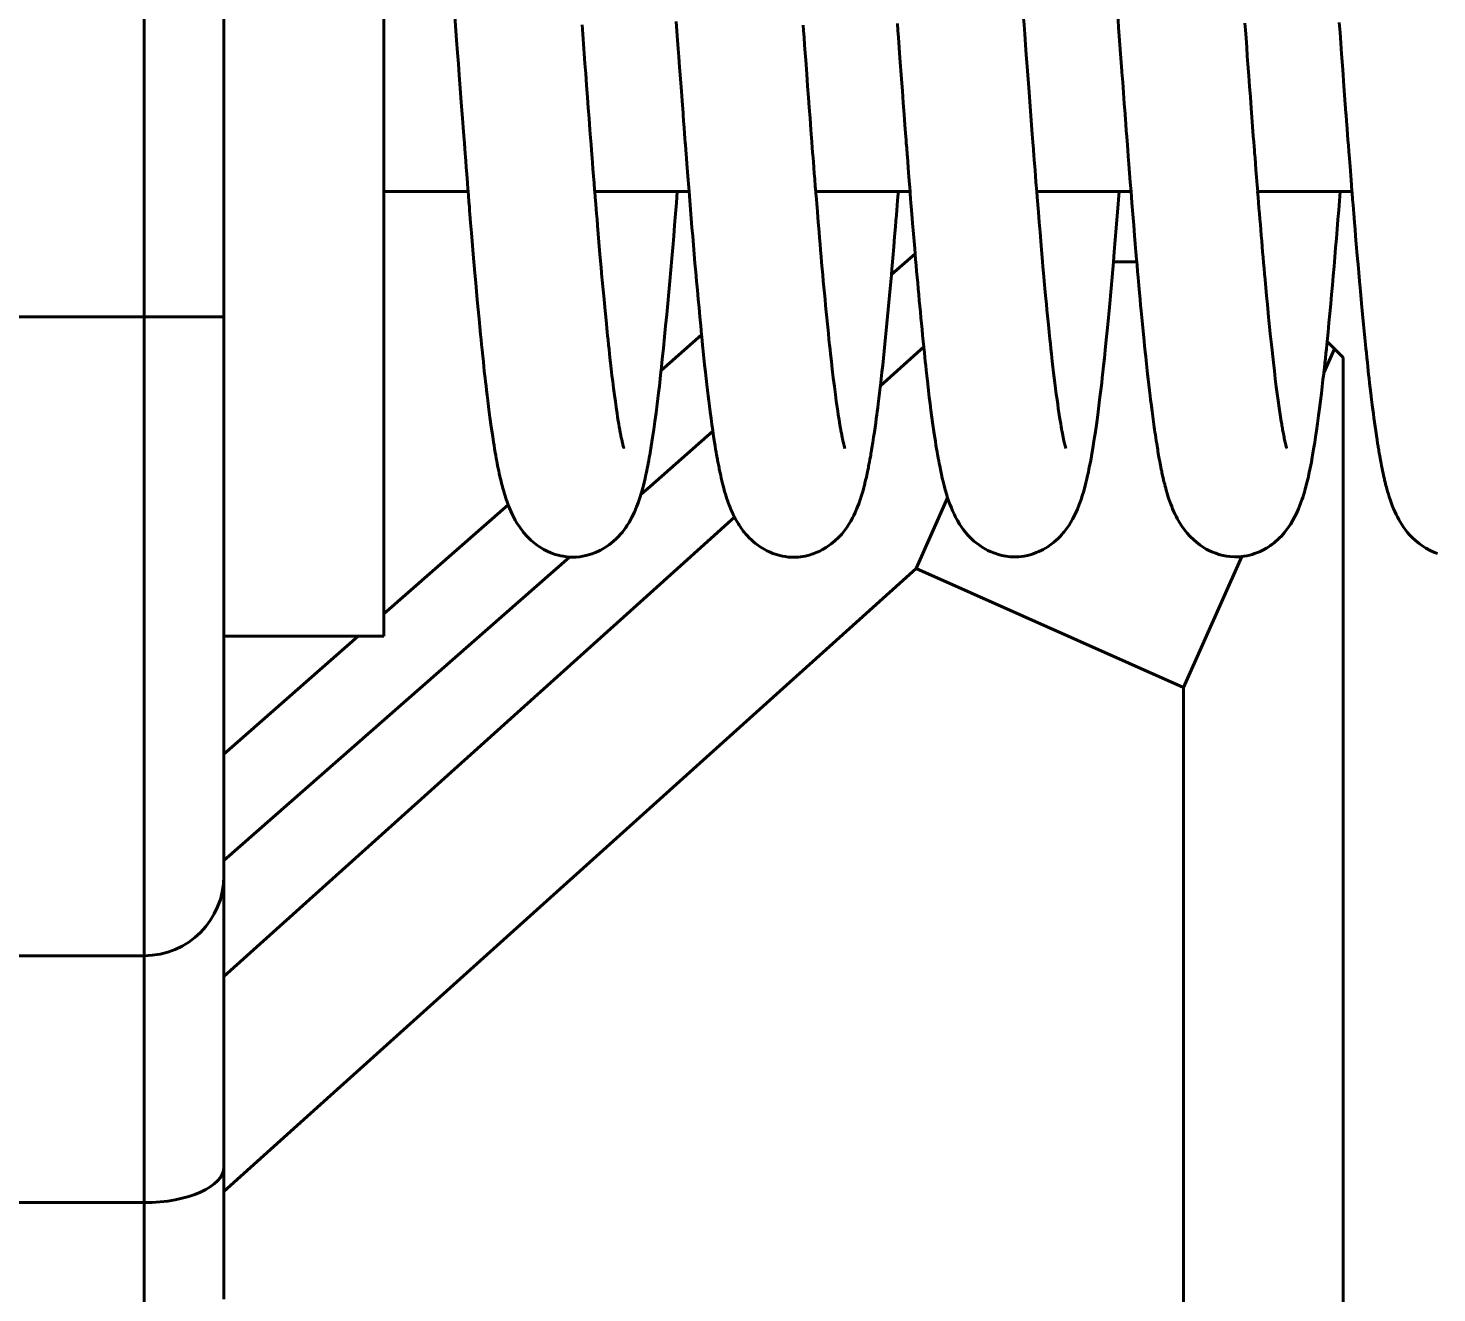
# Model space of a CAD drawing. Header units: millimetres. Extents: x 15 to 415, y 5 to 292.
# Drawn here: x 124.715 to 129.122, y 82.608 to 86.567 of the extents above; entities that cross this region are included whole.
import ezdxf

# ---------------------------------------------------------------- set-up
doc = ezdxf.new("R2010")
doc.units = ezdxf.units.MM
doc.layers.add('Annotations', color=7, linetype='Continuous')
doc.layers.add('Geometries', color=7, linetype='Continuous')
doc.styles.add('Shapr4', font='txt', dxfattribs={"height": 3.3495})
doc.dimstyles.new('ISO-25', dxfattribs={"dimtxt": 2.5, "dimasz": 2.5, "dimexe": 1.25, "dimexo": 0.625, "dimtad": 1, "dimtxsty": 'Standard', "dimcen": 2.5, "dimadec": 0, "dimazin": 0, "dimtfac": 1, "dimtmove": 0, "dimatfit": 3, "dimfxl": 1, "dimarcsym": 0})

# ---------------------------------------------------------------- blocks, each defined once
blk = doc.blocks.new('*D4')
at = {"layer": 'Annotations', "color": 0, "linetype": 'Continuous', "lineweight": 15}
for p, q in [((126.8836, 146.2799), (154.0833, 146.2799)), ((152.8333, 143.7799), (152.8333, 69.5821)), ((113.9652, 67.0821), (154.0833, 67.0821))]:
    blk.add_line(p, q, dxfattribs=at)
at = {"layer": 'Annotations', "color": 0}
for points in [[(153.2499, 143.7799), (152.4166, 143.7799), (152.8333, 146.2799)], [(152.4166, 69.5821), (153.2499, 69.5821), (152.8333, 67.0821)]]:
    blk.add_solid(points, dxfattribs=at)
at = {"layer": 'Defpoints', "color": 0}
for p in [(126.2586, 146.2799), (113.3402, 67.0821), (152.8333, 67.0821)]:
    blk.add_point(p, dxfattribs=at)
at = {"layer": 'Annotations', "color": 0, "lineweight": 15, "insert": (150.1395, 103.8507), "char_height": 3.3495, "attachment_point": 5, "rotation": 90, "style": 'Shapr4'}
blk.add_mtext('\\A1;158,4', dxfattribs=at)

msp = doc.modelspace()

# ---------------------------------------------------------------- linework, layer by layer
at = {"layer": 'Geometries', "linetype": 'Continuous', "lineweight": 40}
for p, q in [((125.0772, 87.663), (125.0772, 85.663)), ((125.3272, 85.663), (125.3272, 87.663)), ((125.8272, 87.2705), (125.8272, 86.0555)), ((125.8272, 86.0555), (126.0913, 86.0555)), ((125.8272, 86.0555), (125.8272, 84.7333)), ((126.4875, 86.0555), (126.7458, 86.0555)), ((126.7458, 86.0555), (126.7827, 86.0555)), ((127.1789, 86.0555), (127.4372, 86.0555)), ((127.4372, 86.0555), (127.4741, 86.0555)), ((127.8704, 86.0555), (128.1286, 86.0555)), ((128.1286, 86.0555), (128.1655, 86.0555)), ((128.5617, 86.0555), (128.82, 86.0555)), ((128.82, 86.0555), (128.857, 86.0555)), ((127.4156, 85.7951), (127.49, 85.8605)), ((128.1105, 85.8353), (128.1836, 85.8353)), ((125.0772, 85.663), (123.5769, 85.6626)), ((125.0772, 85.663), (125.0772, 83.663)), ((125.0772, 85.663), (125.3272, 85.663)), ((125.3272, 84.663), (125.3272, 85.663)), ((126.8217, 85.6064), (126.6952, 85.4953)), ((127.3812, 85.4469), (127.5169, 85.5691)), ((128.8021, 85.563), (128.7688, 85.4881)), ((128.7791, 85.586), (128.8021, 85.563)), ((128.8021, 85.563), (128.8298, 85.5353)), ((128.8298, 85.5353), (128.8298, 78.7767)), ((126.8571, 85.3048), (126.6604, 85.1321)), ((126.6317, 85.1069), (126.6604, 85.1321)), ((126.2164, 85.075), (125.8272, 84.7333)), ((127.493, 84.8748), (127.5917, 85.0965)), ((126.9248, 85.036), (126.6604, 84.7979)), ((125.3272, 83.9616), (126.4087, 84.9111)), ((128.5127, 84.9129), (128.3298, 84.5022)), ((127.493, 84.8748), (125.3272, 82.9247)), ((128.3298, 84.5022), (127.493, 84.8748)), ((125.9652, 84.172), (126.6604, 84.7979)), ((125.8272, 84.7333), (125.8272, 84.663)), ((125.3272, 84.663), (125.7471, 84.663)), ((125.7471, 84.663), (125.3272, 84.2943)), ((125.3272, 84.2943), (125.3272, 84.663)), ((125.7471, 84.663), (125.8272, 84.663)), ((128.3298, 78.9838), (128.3298, 84.5022)), ((125.3272, 83.9616), (125.3272, 84.2943)), ((125.3272, 83.5975), (125.9652, 84.172)), ((125.3272, 83.913), (125.3272, 83.9616)), ((125.3272, 83.5975), (125.3272, 83.913)), ((123.3272, 83.663), (125.0772, 83.663)), ((125.0772, 83.663), (125.0772, 82.89)), ((125.3272, 83.002), (125.3272, 83.5975)), ((125.3272, 82.9247), (125.3272, 83.002)), ((125.3272, 82.588), (125.3272, 82.9247)), ((122.6749, 82.89), (125.0017, 82.89)), ((125.0772, 82.89), (125.0017, 82.89)), ((125.0772, 82.89), (125.0772, 82.338))]:
    msp.add_line(p, q, dxfattribs=at)
at = {"layer": 'Geometries', "linetype": 'Continuous', "lineweight": 40, "flags": 128}
for points in [[(127.8366, 86.4978), (127.8341, 86.5327), (127.833, 86.5479), (127.8319, 86.5628), (127.8308, 86.5771), (127.8299, 86.5889), (127.8293, 86.5973), (127.8289, 86.6032), (127.8282, 86.6131), (127.8271, 86.6271), (127.826, 86.6431), (127.8248, 86.6595), (127.8218, 86.7003), (127.8186, 86.7437), (127.8151, 86.7905), (127.8123, 86.8287), (127.8093, 86.8695), (127.8061, 86.9129), (127.8026, 86.9587), (127.8013, 86.9761)], [(128.1142, 86.741), (128.1151, 86.7285), (128.1173, 86.6991), (128.1191, 86.6749), (128.1202, 86.6596), (128.1209, 86.6496), (128.1212, 86.6455), (128.1218, 86.6381), (128.1226, 86.6269), (128.1237, 86.6116), (128.1251, 86.5923), (128.1268, 86.569), (128.1288, 86.542), (128.1309, 86.5141), (128.1329, 86.4864), (128.1349, 86.459), (128.1369, 86.4317), (128.1372, 86.4286)], [(126.0476, 86.6357), (126.0487, 86.6206), (126.0522, 86.5739), (126.0554, 86.5294), (126.0584, 86.4898), (126.0609, 86.455), (126.0636, 86.4191), (126.0666, 86.3788), (126.0699, 86.334), (126.0736, 86.285), (126.0758, 86.2553), (126.0778, 86.2293), (126.0795, 86.2071), (126.0809, 86.1889), (126.082, 86.1745), (126.0828, 86.1637), (126.0839, 86.1499), (126.0853, 86.1321), (126.087, 86.1098), (126.0892, 86.0823), (126.0907, 86.0632), (126.0913, 86.0556)], [(126.4875, 86.0554), (126.4872, 86.0592), (126.4855, 86.081), (126.4837, 86.1034), (126.4819, 86.1263), (126.4804, 86.1455), (126.4793, 86.16), (126.4784, 86.1708), (126.4773, 86.1848), (126.476, 86.2025), (126.4743, 86.2238), (126.4724, 86.2489), (126.4697, 86.2843), (126.4672, 86.3178), (126.4648, 86.3495), (126.4619, 86.3888), (126.4592, 86.4245), (126.4568, 86.4565), (126.4546, 86.487), (126.4535, 86.5022), (126.4523, 86.5174), (126.4512, 86.5325), (126.4501, 86.5476), (126.449, 86.5626), (126.4479, 86.5776)], [(126.7426, 86.5872), (126.7448, 86.5571), (126.7469, 86.5288), (126.7489, 86.5022), (126.7507, 86.4772), (126.7531, 86.4445), (126.7558, 86.4083), (126.7588, 86.3685), (126.762, 86.3253), (126.7638, 86.3013), (126.7642, 86.2955)], [(127.179, 86.0552), (127.1777, 86.0708), (127.1758, 86.0945), (127.1745, 86.1119), (127.173, 86.1304), (127.1716, 86.1482), (127.1706, 86.1613), (127.1699, 86.1696), (127.1692, 86.1786), (127.1682, 86.1922), (127.1668, 86.2105), (127.1639, 86.2487), (127.1611, 86.2848), (127.1585, 86.3187), (127.1562, 86.3501), (127.1536, 86.3849), (127.1507, 86.4236), (127.1475, 86.4665), (127.1458, 86.4894), (127.1441, 86.5134), (127.1423, 86.5377), (127.1407, 86.559), (127.1394, 86.5765)], [(127.4345, 86.5817), (127.4361, 86.5597), (127.4377, 86.5373), (127.4424, 86.4737), (127.4473, 86.4072), (127.4501, 86.3703), (127.4529, 86.3326), (127.4556, 86.296), (127.4557, 86.2955)], [(128.5618, 86.0552), (128.5602, 86.0754), (128.5582, 86.1005), (128.5564, 86.1231), (128.5548, 86.1431), (128.5535, 86.1603), (128.5528, 86.1693), (128.5523, 86.1758), (128.5516, 86.1848), (128.5507, 86.1966), (128.5496, 86.2113), (128.5482, 86.2288), (128.5459, 86.2593), (128.5437, 86.2885), (128.5416, 86.3164), (128.539, 86.3513), (128.5365, 86.3838), (128.5341, 86.4171), (128.5314, 86.4536), (128.5294, 86.4795), (128.5274, 86.5069), (128.5253, 86.5355), (128.5234, 86.5616), (128.5219, 86.5825)], [(128.8172, 86.5841), (128.8195, 86.5527), (128.8219, 86.52), (128.8244, 86.4862), (128.8279, 86.4378), (128.8318, 86.3853), (128.836, 86.3288), (128.8381, 86.301), (128.8385, 86.2955)], [(127.8602, 86.1852), (127.86, 86.1876), (127.8583, 86.2095), (127.8563, 86.235), (127.8542, 86.2633), (127.8497, 86.3227), (127.8454, 86.3795), (127.8414, 86.4336), (127.8376, 86.4847), (127.8366, 86.4978)], [(128.1372, 86.4286), (128.1395, 86.3978), (128.142, 86.3642), (128.1444, 86.331), (128.1469, 86.2982), (128.1471, 86.2951)], [(126.7642, 86.2955), (126.7656, 86.2768), (126.7673, 86.255), (126.7687, 86.2365), (126.7698, 86.2212), (126.7708, 86.2091), (126.7713, 86.202), (126.7717, 86.1968), (126.772, 86.1926), (126.7726, 86.1851), (126.7735, 86.1737), (126.7746, 86.1586), (126.7758, 86.1431), (126.7789, 86.1037), (126.7817, 86.0679), (126.7827, 86.0555)], [(127.4557, 86.2955), (127.458, 86.2643), (127.46, 86.2378), (127.4617, 86.2163), (127.4624, 86.2069), (127.463, 86.199), (127.4635, 86.1924), (127.464, 86.1861), (127.4647, 86.1768), (127.4651, 86.1717)], [(128.1471, 86.2951), (128.1492, 86.2674), (128.1508, 86.2458), (128.1522, 86.2279), (128.1533, 86.2138), (128.1543, 86.2007), (128.1555, 86.1849), (128.1569, 86.1664), (128.1588, 86.1414), (128.161, 86.1131), (128.1633, 86.0842), (128.1655, 86.0558), (128.1655, 86.0555)], [(128.8385, 86.2955), (128.84, 86.2752), (128.8417, 86.2527), (128.8432, 86.2333), (128.8444, 86.2171), (128.8458, 86.1992), (128.8473, 86.1802), (128.8489, 86.1584), (128.8508, 86.1336), (128.853, 86.1057), (128.8554, 86.0748), (128.8569, 86.0555)], [(127.4651, 86.1717), (127.4656, 86.1643), (127.4668, 86.1485), (127.4682, 86.1309), (127.4695, 86.1141), (127.4714, 86.0903), (127.4731, 86.0684), (127.4741, 86.0551)], [(127.8704, 86.0553), (127.868, 86.0851), (127.8665, 86.1042), (127.8652, 86.1209), (127.8641, 86.1339), (127.8634, 86.1434), (127.8625, 86.1546), (127.8614, 86.1693), (127.8602, 86.1852)], [(126.0913, 86.0556), (126.0923, 86.0424), (126.0938, 86.0234), (126.0951, 86.0077), (126.0961, 85.9951), (126.097, 85.9848), (126.0992, 85.9576), (126.1018, 85.9256), (126.1039, 85.8998), (126.1062, 85.8725), (126.1084, 85.8472), (126.1104, 85.8233), (126.1125, 85.7994), (126.1151, 85.7696), (126.1175, 85.7426), (126.1199, 85.7162), (126.1227, 85.6865), (126.1254, 85.657), (126.1279, 85.6315), (126.1303, 85.6073), (126.1319, 85.5909), (126.1334, 85.5761), (126.135, 85.5599), (126.1371, 85.5401), (126.1389, 85.5225), (126.1406, 85.507), (126.1419, 85.4945), (126.143, 85.4846), (126.1444, 85.4724), (126.1458, 85.4594), (126.1473, 85.4468), (126.1489, 85.4333), (126.1507, 85.4177), (126.1527, 85.4012), (126.1563, 85.373), (126.1595, 85.3481), (126.1604, 85.3417)], [(126.5091, 85.7988), (126.5087, 85.8042), (126.5065, 85.8282), (126.5048, 85.8476), (126.5028, 85.871), (126.5006, 85.8971), (126.4984, 85.9232), (126.4962, 85.949), (126.4946, 85.9686), (126.4932, 85.9851), (126.492, 85.9996), (126.4906, 86.0168), (126.489, 86.0369), (126.4875, 86.0554)], [(127.1893, 85.9293), (127.1876, 85.949), (127.1857, 85.9725), (127.184, 85.9925), (127.183, 86.0055), (127.182, 86.0171), (127.1809, 86.0316), (127.1794, 86.0497), (127.179, 86.0552)], [(127.4156, 85.7948), (127.4171, 85.8126), (127.4201, 85.8472), (127.423, 85.8818), (127.4257, 85.9142), (127.4282, 85.9445), (127.4298, 85.9634), (127.4312, 85.9811), (127.4325, 85.9972), (127.4337, 86.0118), (127.435, 86.0284), (127.4366, 86.0485), (127.4372, 86.0553)], [(127.4741, 86.0551), (127.4746, 86.0489), (127.4759, 86.0328), (127.4769, 86.0201), (127.4779, 86.008), (127.4798, 85.9846), (127.4821, 85.9562), (127.4848, 85.9232), (127.4887, 85.8765), (127.49, 85.8604)], [(127.8887, 85.8353), (127.8875, 85.8489), (127.8854, 85.873), (127.8832, 85.8995), (127.8807, 85.9284), (127.8782, 85.9592), (127.8755, 85.9911), (127.8718, 86.0373), (127.8704, 86.0553)], [(128.1105, 85.8353), (128.1132, 85.8664), (128.1184, 85.9293), (128.1235, 85.9912), (128.1286, 86.055)], [(128.1655, 86.0555), (128.1683, 86.02), (128.1712, 85.9848), (128.174, 85.9496), (128.1766, 85.9179), (128.1788, 85.892), (128.1799, 85.879), (128.1809, 85.8668), (128.1819, 85.8551), (128.183, 85.8413), (128.1835, 85.8356)], [(128.8569, 86.0555), (128.8572, 86.0522), (128.8589, 86.0308), (128.8603, 86.0132), (128.8614, 85.9993), (128.8625, 85.9866), (128.8636, 85.9725), (128.8649, 85.9571), (128.8665, 85.9373), (128.8683, 85.9155), (128.8702, 85.8919), (128.8724, 85.8668), (128.8742, 85.8448), (128.8758, 85.827), (128.8779, 85.802), (128.8804, 85.7744), (128.8831, 85.7433), (128.8866, 85.7052), (128.8897, 85.6719), (128.8928, 85.6393), (128.8959, 85.6081), (128.897, 85.5969), (128.8981, 85.5864), (128.8991, 85.576), (128.9004, 85.5639), (128.9018, 85.5499), (128.9034, 85.5344), (128.905, 85.5197), (128.9063, 85.5074), (128.9077, 85.4945), (128.909, 85.4827), (128.9105, 85.4695), (128.9121, 85.4552), (128.9139, 85.4399), (128.9158, 85.4237), (128.9181, 85.4045), (128.9203, 85.3872), (128.9222, 85.3725), (128.9239, 85.359), (128.9256, 85.3465), (128.9274, 85.3332), (128.9292, 85.3198), (128.9312, 85.3062), (128.9333, 85.2918), (128.9354, 85.2781), (128.9371, 85.2668), (128.9378, 85.2625), (128.9385, 85.2585), (128.9391, 85.2546), (128.9397, 85.2507), (128.9404, 85.2467), (128.9411, 85.2423), (128.9422, 85.2361), (128.9436, 85.2278), (128.945, 85.2202), (128.9461, 85.2139), (128.947, 85.2093), (128.9478, 85.2051), (128.9494, 85.1967), (128.9511, 85.1881), (128.9526, 85.1809), (128.954, 85.174), (128.9556, 85.1668), (128.9574, 85.1589), (128.9583, 85.1549), (128.9591, 85.1513), (128.9598, 85.1488), (128.9606, 85.1454), (128.9618, 85.1403), (128.9632, 85.1349), (128.9646, 85.1297), (128.9659, 85.1248), (128.9684, 85.1158), (128.9709, 85.1076), (128.9735, 85.0993), (128.9771, 85.0883), (128.9804, 85.0792), (128.9828, 85.0728), (128.9872, 85.062), (128.991, 85.0533), (128.9952, 85.0444), (128.999, 85.0367), (129.0035, 85.0284), (129.0079, 85.0208), (129.0125, 85.0134), (129.018, 85.0051), (129.0247, 84.9958), (129.0299, 84.9892), (129.0369, 84.9811), (129.0462, 84.9713), (129.0555, 84.9626), (129.0666, 84.9535), (129.0758, 84.9468), (129.0883, 84.9388), (129.1017, 84.9315), (129.1147, 84.9257), (129.1247, 84.922)], [(127.5916, 85.0967), (127.5928, 85.093), (127.5955, 85.0852), (127.5978, 85.0788), (127.5994, 85.0745), (127.6033, 85.0647), (127.607, 85.0559), (127.6116, 85.0459), (127.6166, 85.036), (127.6225, 85.025), (127.6293, 85.0138), (127.6418, 84.9958), (127.6553, 84.9795), (127.6741, 84.9612), (127.6911, 84.9478), (127.7, 84.9419), (127.7101, 84.9359), (127.7176, 84.932), (127.7252, 84.9284), (127.7358, 84.924), (127.751, 84.9189), (127.7616, 84.9161), (127.7737, 84.9138), (127.787, 84.9122), (127.8028, 84.9117), (127.8146, 84.9122), (127.8307, 84.9142), (127.8414, 84.9163), (127.85, 84.9185), (127.8596, 84.9214), (127.8691, 84.9249), (127.8774, 84.9284), (127.8841, 84.9316), (127.8911, 84.9352), (127.9047, 84.9433), (127.9144, 84.95), (127.9229, 84.9565), (127.9317, 84.9641), (127.9373, 84.9693), (127.9436, 84.9757), (127.9492, 84.9817), (127.9535, 84.9867), (127.9559, 84.9897), (127.9596, 84.9943), (127.9716, 85.0113), (127.9825, 85.0295), (127.9909, 85.0458), (127.9976, 85.0608), (128.0034, 85.0752), (128.0093, 85.0915), (128.0129, 85.1025), (128.0164, 85.1141), (128.0208, 85.1298), (128.0242, 85.143), (128.0272, 85.1557), (128.0297, 85.1664), (128.0321, 85.1773), (128.0339, 85.1859), (128.036, 85.1962), (128.0383, 85.2083), (128.0403, 85.2192), (128.0418, 85.2273), (128.0431, 85.2347), (128.045, 85.2457), (128.0473, 85.2596), (128.0495, 85.2735), (128.0515, 85.286), (128.0531, 85.2968), (128.0561, 85.3172), (128.0592, 85.3398), (128.0626, 85.3653), (128.0662, 85.3938), (128.0684, 85.4114), (128.0702, 85.4266), (128.0719, 85.441), (128.0737, 85.4563), (128.0755, 85.4721), (128.0774, 85.4899), (128.0796, 85.5094), (128.0821, 85.5333), (128.0847, 85.5582), (128.087, 85.5805), (128.089, 85.6005), (128.0908, 85.6189), (128.0927, 85.6389), (128.0978, 85.6932), (128.1032, 85.7519), (128.1084, 85.8111), (128.1105, 85.8353)], [(127.894, 85.7754), (127.8929, 85.7879), (127.89, 85.8204), (127.8887, 85.8353)], [(128.1835, 85.8356), (128.1845, 85.8247), (128.1861, 85.8055), (128.1878, 85.7864), (128.19, 85.7615), (128.1921, 85.7386), (128.1939, 85.7181), (128.1956, 85.7), (128.1973, 85.6815), (128.1992, 85.6613), (128.2012, 85.64), (128.2034, 85.6181), (128.2053, 85.5988), (128.2065, 85.5866), (128.208, 85.5718), (128.2098, 85.5539), (128.2115, 85.5385), (128.2127, 85.5264), (128.215, 85.5054), (128.2174, 85.4832), (128.2192, 85.4679), (128.2212, 85.4503), (128.2233, 85.4325), (128.2252, 85.4162), (128.2268, 85.403), (128.2282, 85.3918), (128.2312, 85.3681), (128.2346, 85.3427), (128.238, 85.318), (128.2392, 85.3099), (128.2404, 85.3018), (128.2416, 85.2934), (128.2429, 85.2845), (128.2444, 85.2752), (128.2458, 85.2662), (128.2469, 85.2591), (128.2479, 85.2529), (128.2489, 85.2473), (128.2498, 85.2419), (128.2507, 85.2365), (128.2519, 85.2294), (128.2538, 85.219), (128.2554, 85.2102), (128.2566, 85.2036), (128.2576, 85.1985), (128.2589, 85.1921), (128.2603, 85.1848), (128.2615, 85.1794), (128.2624, 85.1752), (128.2632, 85.1714), (128.2644, 85.1656), (128.266, 85.1588), (128.2676, 85.1519), (128.2686, 85.1474), (128.2694, 85.1444), (128.2699, 85.1421), (128.2708, 85.1388), (128.2718, 85.1348), (128.2729, 85.1304), (128.2757, 85.1201), (128.2786, 85.11), (128.282, 85.099), (128.2832, 85.0953), (128.2842, 85.0923), (128.2851, 85.0897), (128.2859, 85.0874), (128.2872, 85.0838), (128.2888, 85.0793), (128.2899, 85.0764), (128.2928, 85.0689), (128.2957, 85.0617), (128.2988, 85.0545), (128.3028, 85.0459), (128.3064, 85.0387), (128.3102, 85.0314), (128.3171, 85.0193), (128.3245, 85.0077), (128.3325, 84.9965), (128.3407, 84.9862), (128.3493, 84.9765), (128.3616, 84.9645), (128.3689, 84.9582), (128.3753, 84.9531), (128.382, 84.9482), (128.3908, 84.9422), (128.4011, 84.9361), (128.409, 84.932), (128.4186, 84.9275), (128.4305, 84.9228), (128.4405, 84.9195), (128.4491, 84.9171), (128.4643, 84.914), (128.475, 84.9126), (128.4893, 84.9117), (128.5038, 84.9121), (128.5119, 84.9128), (128.5126, 84.9129)], [(126.5555, 85.3726), (126.5544, 85.3803), (126.5519, 85.3982), (126.5492, 85.418), (126.5464, 85.4398), (126.5438, 85.4604), (126.5414, 85.4798), (126.539, 85.5004), (126.5369, 85.5191), (126.5361, 85.5264), (126.535, 85.5359), (126.5337, 85.5477), (126.5322, 85.5618), (126.5307, 85.5756), (126.5291, 85.5911), (126.5278, 85.6039), (126.5265, 85.6164), (126.5228, 85.653), (126.519, 85.6918), (126.5165, 85.7181), (126.5138, 85.7476), (126.5111, 85.7775), (126.5091, 85.7988)], [(127.9615, 85.2519), (127.9614, 85.2521), (127.9613, 85.2525), (127.9611, 85.2531), (127.9608, 85.2539), (127.9602, 85.2561), (127.9594, 85.2593), (127.9583, 85.2634), (127.9574, 85.267), (127.9566, 85.2707), (127.9556, 85.2749), (127.9545, 85.2801), (127.9533, 85.2861), (127.9522, 85.2912), (127.9508, 85.2986), (127.9493, 85.3064), (127.9482, 85.3129), (127.947, 85.3197), (127.9455, 85.3284), (127.9438, 85.3383), (127.9421, 85.3488), (127.9399, 85.3635), (127.9379, 85.3766), (127.936, 85.3899), (127.934, 85.4046), (127.9317, 85.4212), (127.9294, 85.4391), (127.9272, 85.4564), (127.9253, 85.4717), (127.9234, 85.4875), (127.9223, 85.4967), (127.9212, 85.506), (127.9202, 85.5152), (127.9191, 85.5243), (127.918, 85.5346), (127.9165, 85.5477), (127.9149, 85.5629), (127.9132, 85.5789), (127.9117, 85.5928), (127.9106, 85.6037), (127.9095, 85.6143), (127.9082, 85.6273), (127.9062, 85.6471), (127.9043, 85.6665), (127.9025, 85.685), (127.9008, 85.7028), (127.8991, 85.7204), (127.8972, 85.7408), (127.8951, 85.7637), (127.894, 85.7754)], [(128.6527, 85.2517), (128.6526, 85.252), (128.6523, 85.2531), (128.6518, 85.2548), (128.6512, 85.257), (128.6504, 85.2597), (128.6497, 85.2628), (128.6489, 85.2661), (128.648, 85.2698), (128.647, 85.2743), (128.646, 85.2788), (128.6452, 85.2826), (128.6444, 85.2867), (128.6434, 85.2916), (128.6422, 85.2977), (128.6409, 85.3047), (128.6399, 85.3105), (128.6391, 85.3149), (128.6384, 85.3189), (128.6377, 85.3231), (128.6369, 85.328), (128.6357, 85.335), (128.6344, 85.3427), (128.6333, 85.35), (128.6322, 85.357), (128.629, 85.3783), (128.6258, 85.4016), (128.623, 85.4219), (128.6201, 85.4443), (128.617, 85.4691), (128.6141, 85.494), (128.611, 85.5204), (128.6089, 85.539), (128.6068, 85.5583), (128.6049, 85.5761), (128.6031, 85.5927), (128.6013, 85.61), (128.6002, 85.621), (128.5991, 85.6317), (128.5981, 85.6421), (128.5971, 85.6521), (128.596, 85.6625), (128.5948, 85.6753), (128.5923, 85.7014), (128.5897, 85.7291), (128.5873, 85.7545), (128.5851, 85.7786), (128.585, 85.7802)], [(126.8217, 85.6066), (126.8224, 85.6001), (126.8249, 85.5745), (126.8279, 85.5456), (126.8314, 85.5128), (126.8339, 85.4895), (126.8361, 85.4696), (126.8382, 85.4517), (126.8403, 85.433), (126.8424, 85.4157), (126.8444, 85.3996), (126.8464, 85.3834), (126.8487, 85.3657), (126.8514, 85.3451), (126.854, 85.3259), (126.8566, 85.3083), (126.8571, 85.3049)], [(127.2534, 85.3319), (127.253, 85.3341), (127.2511, 85.3461), (127.2494, 85.3567), (127.2477, 85.3681), (127.2458, 85.3807), (127.2432, 85.3992), (127.2404, 85.4204), (127.2372, 85.4446), (127.2338, 85.4722), (127.2306, 85.4988), (127.2278, 85.5233), (127.2251, 85.5476), (127.2238, 85.5603), (127.2222, 85.5751), (127.2204, 85.5921), (127.2185, 85.6104), (127.2174, 85.6214)], [(127.5169, 85.5691), (127.517, 85.568), (127.5188, 85.5501), (127.5202, 85.5367), (127.5216, 85.5237), (127.523, 85.5111), (127.5246, 85.4965), (127.5264, 85.4796), (127.5294, 85.4537), (127.532, 85.4315), (127.5344, 85.4117), (127.5369, 85.3909), (127.5395, 85.3707), (127.5446, 85.3326), (127.5498, 85.2966), (127.5515, 85.2851), (127.5533, 85.2736), (127.5552, 85.2614), (127.5571, 85.2498), (127.5588, 85.2402), (127.5601, 85.2325), (127.561, 85.2275), (127.5621, 85.221), (127.5638, 85.212), (127.5654, 85.2035), (127.5668, 85.1965), (127.5679, 85.191), (127.5691, 85.1848), (127.5724, 85.1694), (127.5749, 85.1583), (127.5775, 85.1472), (127.5806, 85.1349), (127.584, 85.122), (127.5857, 85.1162), (127.5873, 85.1107), (127.5889, 85.1054), (127.5906, 85.0997), (127.5916, 85.0967)], [(128.7688, 85.4881), (128.7707, 85.5056), (128.772, 85.5178), (128.7736, 85.533), (128.7753, 85.5487), (128.7767, 85.5627), (128.7779, 85.5749), (128.779, 85.5855), (128.7791, 85.586)], [(126.6604, 85.2354), (126.6608, 85.2378), (126.6619, 85.2441), (126.663, 85.2506), (126.6642, 85.2582), (126.6684, 85.285), (126.6721, 85.3101), (126.6757, 85.3357), (126.6793, 85.3623), (126.6829, 85.3899), (126.685, 85.4075), (126.6872, 85.4255), (126.6896, 85.4458), (126.6922, 85.4685), (126.6947, 85.4904), (126.6952, 85.4955)], [(128.5126, 84.9129), (128.5194, 84.9138), (128.5277, 84.9152), (128.5372, 84.9174), (128.5448, 84.9195), (128.5521, 84.9219), (128.5672, 84.9278), (128.5778, 84.9328), (128.5894, 84.9392), (128.6009, 84.9466), (128.607, 84.9509), (128.6123, 84.955), (128.6179, 84.9596), (128.6241, 84.9651), (128.6303, 84.9709), (128.6361, 84.9768), (128.6461, 84.9882), (128.6545, 84.999), (128.664, 85.0128), (128.672, 85.0261), (128.6782, 85.0376), (128.684, 85.0494), (128.6895, 85.0618), (128.6931, 85.0706), (128.6973, 85.0819), (128.7002, 85.09), (128.7027, 85.0973), (128.705, 85.1048), (128.7071, 85.1115), (128.709, 85.1181), (128.7108, 85.1247), (128.7126, 85.1313), (128.7161, 85.1446), (128.7193, 85.1583), (128.7231, 85.1753), (128.7261, 85.1898), (128.7297, 85.2079), (128.7327, 85.224), (128.7369, 85.2485), (128.7403, 85.2693), (128.7431, 85.2871), (128.746, 85.3067), (128.7491, 85.3288), (128.7525, 85.3539), (128.7554, 85.376), (128.7584, 85.3996), (128.7612, 85.4228), (128.7639, 85.4452), (128.7662, 85.4655), (128.7685, 85.4855), (128.7688, 85.4881)], [(126.9248, 85.036), (126.926, 85.0337), (126.9297, 85.0269), (126.9332, 85.0209), (126.9368, 85.0148), (126.9394, 85.0107), (126.9422, 85.0064), (126.9453, 85.002), (126.9486, 84.9974), (126.9522, 84.9926), (126.9548, 84.9893), (126.959, 84.9842), (126.964, 84.9785), (126.9707, 84.9714), (126.9775, 84.9648), (126.9844, 84.9587), (126.9909, 84.9534), (126.9964, 84.9492), (127.0018, 84.9453), (127.0103, 84.9398), (127.0193, 84.9345), (127.026, 84.9309), (127.0344, 84.927), (127.045, 84.9226), (127.0567, 84.9186), (127.0671, 84.9157), (127.0754, 84.9138), (127.0834, 84.9124), (127.0941, 84.9111), (127.1041, 84.9105), (127.1116, 84.9104), (127.1175, 84.9106), (127.1242, 84.911), (127.1316, 84.9117), (127.1458, 84.914), (127.1589, 84.9172), (127.17, 84.9207), (127.1833, 84.9259), (127.1921, 84.9299), (127.2006, 84.9344), (127.2115, 84.9408), (127.2204, 84.9467), (127.2267, 84.9514), (127.2392, 84.9617), (127.2504, 84.9724), (127.2601, 84.983), (127.2671, 84.9915), (127.2758, 85.0034), (127.283, 85.0143), (127.2884, 85.0234), (127.294, 85.0335), (127.298, 85.0415), (127.3025, 85.051), (127.3069, 85.0613), (127.3098, 85.0684), (127.3133, 85.0776), (127.3156, 85.0839), (127.3172, 85.0886), (127.3187, 85.0929), (127.3202, 85.0975), (127.3221, 85.1036), (127.3241, 85.1101), (127.3259, 85.1166), (127.3279, 85.1235), (127.3292, 85.1285), (127.3303, 85.1325), (127.3313, 85.1363), (127.3321, 85.1398), (127.3329, 85.143), (127.334, 85.1475), (127.3359, 85.1552), (127.3373, 85.1615), (127.3387, 85.1675), (127.3398, 85.1727), (127.3411, 85.1789), (127.3425, 85.1857), (127.3436, 85.1911), (127.3445, 85.1959), (127.3456, 85.201), (127.347, 85.2088), (127.3486, 85.2174), (127.3499, 85.2246), (127.3509, 85.2301), (127.3517, 85.2349), (127.3526, 85.2398), (127.3535, 85.2452), (127.3547, 85.2526), (127.3576, 85.2701), (127.36, 85.286), (127.3625, 85.3023), (127.3645, 85.3166), (127.3666, 85.3316), (127.3684, 85.3444), (127.3699, 85.3558), (127.3714, 85.3667), (127.3728, 85.3782), (127.3744, 85.3907), (127.3765, 85.4078), (127.3787, 85.4254), (127.3806, 85.4419), (127.3812, 85.4468)], [(126.1604, 85.3417), (126.1626, 85.3259), (126.1654, 85.306), (126.1681, 85.2881), (126.1707, 85.271), (126.1723, 85.2613), (126.1741, 85.2499), (126.1761, 85.2382), (126.1778, 85.2285), (126.1793, 85.2204), (126.1801, 85.2157), (126.1809, 85.2113), (126.1821, 85.2052), (126.1835, 85.198), (126.1846, 85.1924), (126.1855, 85.1879), (126.1869, 85.1811), (126.1888, 85.1724), (126.1909, 85.1629), (126.1926, 85.1555), (126.1942, 85.1489), (126.196, 85.1416), (126.1977, 85.1346), (126.1985, 85.1317), (126.1992, 85.1289), (126.2, 85.1262), (126.2007, 85.1236), (126.2015, 85.1207), (126.2025, 85.1171), (126.2038, 85.1126), (126.205, 85.1087), (126.206, 85.1054), (126.2068, 85.1028), (126.2081, 85.0988), (126.2093, 85.095), (126.2106, 85.0911), (126.2121, 85.0868), (126.2141, 85.0812), (126.2164, 85.075)], [(126.5784, 85.2524), (126.5784, 85.2524), (126.5783, 85.2527), (126.578, 85.2537), (126.5778, 85.2544), (126.5775, 85.2554), (126.5772, 85.2565), (126.5768, 85.2578), (126.5765, 85.2592), (126.5758, 85.2617), (126.575, 85.2648), (126.5742, 85.2684), (126.5735, 85.2712), (126.5728, 85.2744), (126.5719, 85.2782), (126.5711, 85.2823), (126.5703, 85.2858), (126.5696, 85.2894), (126.5689, 85.2928), (126.5681, 85.2971), (126.5672, 85.302), (126.5663, 85.3068), (126.5656, 85.3103), (126.5651, 85.313), (126.5641, 85.319), (126.5627, 85.3272), (126.5609, 85.3378), (126.5591, 85.3491), (126.5572, 85.3612), (126.5555, 85.3726)], [(126.8571, 85.3049), (126.8593, 85.2898), (126.8624, 85.2698), (126.8641, 85.2592), (126.8658, 85.2488), (126.8675, 85.2391), (126.8689, 85.231), (126.8694, 85.2277), (126.87, 85.2246), (126.8706, 85.2215), (126.8711, 85.2185), (126.8718, 85.2146), (126.8728, 85.2092), (126.8744, 85.2011), (126.8755, 85.1954), (126.8764, 85.1909), (126.8772, 85.187), (126.8783, 85.1816), (126.8797, 85.1749), (126.8816, 85.1664), (126.8834, 85.158), (126.8853, 85.1501), (126.8874, 85.1416), (126.8893, 85.1342), (126.8914, 85.1262), (126.894, 85.1167), (126.8966, 85.1079), (126.8989, 85.1004), (126.9012, 85.0933), (126.9031, 85.0876), (126.9052, 85.0817), (126.9082, 85.0735), (126.9098, 85.0694), (126.9111, 85.0661), (126.9124, 85.063), (126.9144, 85.0582), (126.9165, 85.0533), (126.9184, 85.0493), (126.9206, 85.0446), (126.9232, 85.0393), (126.9248, 85.036)], [(127.2701, 85.2515), (127.2701, 85.2515), (127.2698, 85.2523), (127.2694, 85.2536), (127.2687, 85.2562), (127.2678, 85.2596), (127.2668, 85.2634), (127.2655, 85.2689), (127.2641, 85.2749), (127.2626, 85.2822), (127.2621, 85.2847), (127.2616, 85.2869), (127.261, 85.2901), (127.2602, 85.294), (127.2593, 85.2984), (127.2586, 85.3022), (127.258, 85.3058), (127.2573, 85.3094), (127.2565, 85.3135), (127.2556, 85.319), (127.2534, 85.3319)], [(126.6318, 85.1071), (126.6336, 85.1132), (126.6378, 85.1282), (126.6417, 85.1436), (126.6449, 85.157), (126.6465, 85.164), (126.6483, 85.1723), (126.6504, 85.1823), (126.6519, 85.1895), (126.6532, 85.1962), (126.6547, 85.2041), (126.6565, 85.2135), (126.6582, 85.2227), (126.6596, 85.2308), (126.6604, 85.2354)], [(126.2164, 85.075), (126.2177, 85.0716), (126.2208, 85.064), (126.2249, 85.0542), (126.2289, 85.0455), (126.2342, 85.0351), (126.2386, 85.0269), (126.2442, 85.0173), (126.2506, 85.0073), (126.2571, 84.998), (126.2611, 84.9927), (126.2646, 84.9883), (126.2676, 84.9848), (126.2726, 84.979), (126.2789, 84.9724), (126.2843, 84.9671), (126.289, 84.9627), (126.2935, 84.9588), (126.2991, 84.9542), (126.3039, 84.9505), (126.3084, 84.9473), (126.3144, 84.9432), (126.3281, 84.9349), (126.3385, 84.9296), (126.3501, 84.9244), (126.3641, 84.9194), (126.3733, 84.9167), (126.3814, 84.9148), (126.3882, 84.9135), (126.3997, 84.9119), (126.4087, 84.9111)], [(126.4087, 84.9111), (126.4089, 84.9111), (126.4162, 84.9108), (126.4292, 84.9111), (126.4405, 84.9121), (126.4503, 84.9136), (126.4594, 84.9155), (126.4676, 84.9176), (126.4786, 84.921), (126.4899, 84.9253), (126.4988, 84.9293), (126.5059, 84.9328), (126.5151, 84.938), (126.5247, 84.944), (126.5325, 84.9494), (126.5388, 84.9543), (126.5462, 84.9604), (126.5544, 84.9679), (126.5619, 84.9755), (126.5685, 84.9828), (126.5739, 84.9892), (126.5761, 84.9921), (126.5791, 84.9959), (126.5818, 84.9996), (126.5837, 85.0024), (126.5855, 85.005), (126.5892, 85.0106), (126.5924, 85.0155), (126.5948, 85.0196), (126.5971, 85.0234), (126.6006, 85.0298), (126.6039, 85.0361), (126.6116, 85.0519), (126.6186, 85.0686), (126.6233, 85.0812), (126.6295, 85.0994), (126.6318, 85.1071)]]:
    msp.add_lwpolyline(points, dxfattribs=at)
at = {"layer": 'Geometries', "linetype": 'Continuous', "lineweight": 40}
for centre, radius, start, end in [((106.8714, 87.5668), 19.9318, 354.03491, 355.65093), ((151.2865, 87.9594), 24.5777, 184.44285, 185.49326), ((155.8902, 88.2232), 27.4143, 184.5357, 185.11259), ((106.1655, 87.7961), 22.7213, 354.41812, 355.606), ((145.2972, 87.4264), 18.1697, 184.72641, 185.70146), ((144.7631, 87.3045), 17.3333, 184.77907, 185.74589), ((114.5352, 86.8923), 12.9271, 353.57964, 355.12982), ((125.0772, 83.913), 0.25, 270, 0)]:
    msp.add_arc(centre, radius, start, end, dxfattribs=at)
msp.add_ellipse((125.0772, 83.002), major_axis=(0.25, 0), ratio=0.447917, start_param=4.712389, end_param=6.283185, dxfattribs=at)

# ---------------------------------------------------------------- dimensions: what is measured, and where the dimension line sits
at = {"layer": 'Annotations', "linetype": 'Continuous', "lineweight": 15}
dim = msp.add_linear_dim(base=(152.8333, 67.0821), p1=(126.2586, 146.2799), p2=(113.3402, 67.0821), angle=270, dimstyle='ISO-25', override={"dimscale": 1, "dimgap": 0.7, "dimdec": 2, "dimlfac": 2, "dimrnd": 0.01, "dimzin": 8, "dimdsep": 44, "dimtxsty": 'Shapr4', "dimse1": 0, "dimse2": 0, "dimadec": 2, "dimtol": 0, "dimlim": 0, "dimtp": 0, "dimtm": 0, "dimtfac": 0.6, "dimtdec": 8, "dimfrac": 2, "dimtolj": 1, "dimlwd": 15, "dimlwe": 15}, dxfattribs=at)
dim.commit()
dim.dimension.update_dxf_attribs({"geometry": '*D4', "text_midpoint": (152.8333, 103.8507), "dimtype": 160})

doc.saveas('drawing.dxf')
